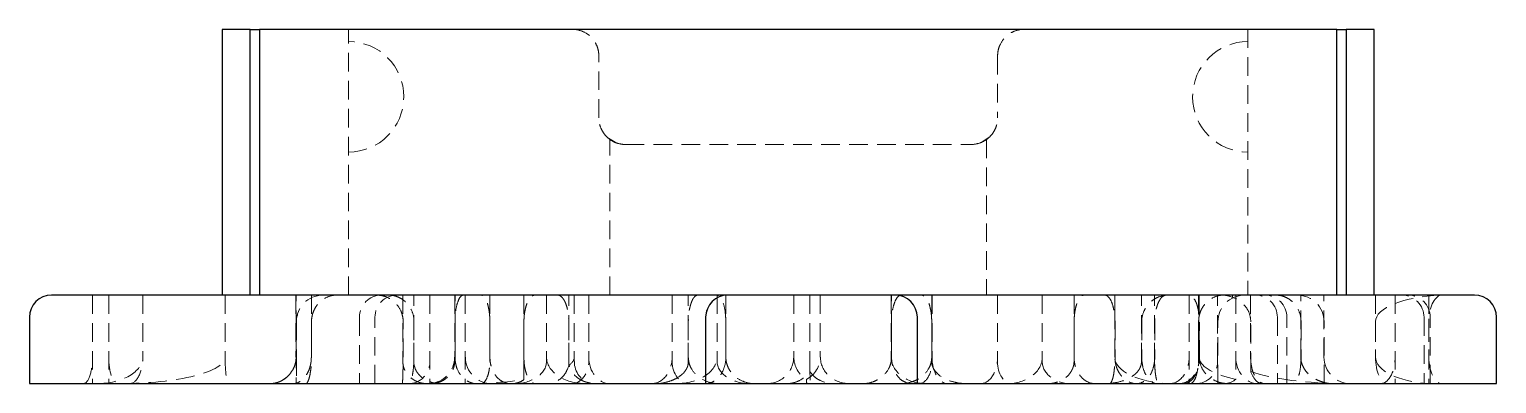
# Model space of a CAD drawing. Header units: millimetres. Extents: x 33 to 235, y 8 to 170.
# Drawn here: x 33 to 133, y 146.1 to 170.3 of the extents above; entities that cross this region are included whole.
import ezdxf

# ---------------------------------------------------------------- set-up
doc = ezdxf.new("R2010")
doc.units = ezdxf.units.MM
doc.linetypes.add('HIDDEN', pattern=[1.905, 1.27, -0.635])

msp = doc.modelspace()

# ---------------------------------------------------------------- linework, layer by layer
at = {"color": 7, "linetype": 'Continuous', "lineweight": 25}
for p, q in [((46.15, 170.25), (46.15, 152.13)), ((48.05, 170.25), (46.15, 170.25)), ((48.05, 152.13), (48.05, 170.25)), ((48.05, 170.25), (48.69, 170.25)), ((48.69, 170.25), (48.69, 152.13)), ((122.11, 170.25), (48.69, 170.25)), ((122.11, 170.25), (122.75, 170.25)), ((122.11, 152.13), (122.11, 170.25)), ((122.75, 170.25), (122.75, 152.13)), ((124.65, 170.25), (122.75, 170.25)), ((124.65, 152.13), (124.65, 170.25)), ((39.02, 152.13), (34.51, 152.13)), ((45.69, 152.13), (39.02, 152.13)), ((73.36, 152.13), (45.69, 152.13)), ((80.6, 152.13), (73.36, 152.13)), ((92.01, 152.13), (80.6, 152.13)), ((99.2, 152.13), (92.01, 152.13)), ((119.92, 152.13), (99.2, 152.13)), ((127.12, 152.13), (119.92, 152.13)), ((131.49, 152.13), (127.12, 152.13)), ((33, 150.62), (33, 146.1)), ((79.09, 150.62), (79.09, 146.1)), ((93.52, 146.1), (93.52, 150.62)), ((133, 146.1), (133, 150.62)), ((33, 146.1), (38.85, 146.1)), ((38.85, 146.1), (44.19, 146.1)), ((44.19, 146.1), (72.88, 146.1)), ((72.88, 146.1), (79.09, 146.1)), ((79.09, 146.1), (93.52, 146.1)), ((93.52, 146.1), (99.68, 146.1)), ((99.68, 146.1), (121.17, 146.1)), ((121.17, 146.1), (126.93, 146.1)), ((126.93, 146.1), (133, 146.1))]:
    msp.add_line(p, q, dxfattribs=at)
at = {"color": 7, "linetype": 'HIDDEN', "lineweight": 18}
for p, q in [((54.75, 152.13), (54.75, 170.25)), ((116.05, 170.25), (116.05, 152.13)), ((71.81, 164.21), (71.81, 168.44)), ((98.99, 168.44), (98.99, 164.21)), ((72.93, 162.55), (72.48, 162.82)), ((72.57, 152.13), (72.57, 162.74)), ((73.63, 162.4), (97.18, 162.4)), ((98.46, 162.93), (97.94, 162.57)), ((98.23, 162.74), (98.23, 152.13)), ((37.3, 152.13), (37.3, 147.91)), ((37.3, 152.13), (37.3, 146.1)), ((38.42, 152.13), (38.42, 147.91)), ((38.42, 152.13), (38.42, 146.1)), ((40.73, 152.13), (40.73, 147.91)), ((40.73, 152.13), (40.73, 147.91)), ((46.34, 152.13), (46.34, 147.91)), ((46.34, 152.13), (46.34, 147.91)), ((51.17, 152.13), (51.17, 147.91)), ((51.18, 147.91), (51.18, 152.13)), ((52.22, 152.13), (52.22, 147.91)), ((58.46, 152.13), (58.46, 147.6)), ((59.2, 147.6), (59.2, 152.13)), ((60.3, 152.13), (60.3, 147.6)), ((60.3, 152.13), (60.3, 146.1)), ((61.99, 152.13), (61.99, 147.6)), ((61.99, 152.13), (61.99, 147.91)), ((62.01, 147.91), (62.01, 152.13)), ((62.71, 152.13), (62.71, 147.91)), ((62.71, 152.13), (62.71, 146.1)), ((64.38, 152.13), (64.38, 147.6)), ((66.71, 152.13), (66.71, 147.91)), ((68.24, 152.13), (68.24, 147.91)), ((68.24, 152.13), (68.24, 147.6)), ((69.76, 147.6), (69.76, 152.13)), ((70.14, 152.13), (70.14, 147.6)), ((70.14, 152.13), (70.14, 147.91)), ((71.13, 152.13), (71.13, 147.91)), ((71.13, 152.13), (71.13, 147.6)), ((76.81, 152.13), (76.81, 147.6)), ((76.81, 152.13), (76.81, 147.91)), ((77.91, 147.6), (77.91, 152.13)), ((79.87, 152.13), (79.87, 147.6)), ((79.87, 152.13), (79.87, 147.91)), ((80.47, 152.13), (80.47, 147.91)), ((85.1, 152.13), (85.1, 147.91)), ((85.1, 152.13), (85.1, 147.91)), ((86.2, 152.13), (86.2, 147.6)), ((86.2, 152.13), (86.2, 147.91)), ((86.9, 152.13), (86.9, 147.91)), ((86.9, 152.13), (86.9, 147.91)), ((91.73, 152.13), (91.73, 147.6)), ((91.73, 152.13), (91.73, 147.91)), ((91.76, 147.91), (91.76, 152.13)), ((94.5, 152.13), (94.5, 147.6)), ((94.52, 152.13), (94.52, 147.6)), ((94.52, 152.13), (94.52, 147.91)), ((98.98, 152.13), (98.98, 147.91)), ((98.98, 152.13), (98.98, 147.6)), ((102.03, 152.13), (102.03, 147.91)), ((102.03, 152.13), (102.03, 147.6)), ((104.2, 152.13), (104.2, 147.6)), ((106.97, 152.13), (106.97, 150.61)), ((106.98, 147.91), (106.98, 152.13)), ((108.8, 147.6), (108.8, 152.13)), ((109.69, 147.6), (109.69, 152.13)), ((112.04, 152.13), (112.04, 147.91)), ((112.04, 152.13), (112.04, 146.1)), ((112.67, 152.13), (112.67, 147.6)), ((112.72, 152.13), (112.72, 150.68)), ((112.73, 152.13), (112.73, 147.91)), ((113.98, 147.6), (113.98, 152.13)), ((115, 152.13), (115, 151.98)), ((115.23, 152.13), (115.23, 147.91)), ((115.23, 152.13), (115.23, 146.38)), ((116.23, 152.13), (116.23, 147.91)), ((119.65, 147.91), (119.65, 152.13)), ((121.22, 147.91), (121.22, 152.13)), ((124.74, 152.13), (124.74, 147.91)), ((126.08, 152.13), (126.08, 147.91)), ((126.08, 152.13), (126.08, 146.1)), ((128.38, 152.13), (128.38, 146.11)), ((129.19, 152.13), (129.19, 152.13)), ((51.19, 150.32), (51.19, 146.1)), ((51.2, 150.32), (51.2, 147.91)), ((52.23, 147.91), (52.23, 150.32)), ((55.49, 150.62), (55.49, 146.1)), ((56.55, 146.1), (56.55, 150.62)), ((58.48, 147.91), (58.48, 150.32)), ((59.21, 150.32), (59.21, 147.91)), ((62.01, 150.32), (62.01, 147.91)), ((64.39, 147.91), (64.39, 150.32)), ((66.71, 146.37), (66.71, 150.32)), ((69.76, 150.32), (69.76, 147.33)), ((77.91, 150.32), (77.91, 147.91)), ((79.09, 146.1), (79.09, 150.62)), ((80.47, 147.91), (80.47, 150.32)), ((91.76, 150.32), (91.76, 147.91)), ((93.51, 150.62), (93.51, 146.1)), ((94.5, 147.91), (94.5, 150.32)), ((104.2, 147.91), (104.2, 150.32)), ((106.99, 150.32), (106.99, 147.76)), ((108.81, 150.32), (108.81, 147.91)), ((109.7, 150.32), (109.7, 147.91)), ((112.69, 147.91), (112.69, 150.32)), ((112.74, 147.79), (112.74, 150.32)), ((114, 146.1), (114, 150.32)), ((116.24, 146.92), (116.24, 150.32)), ((118.06, 150.62), (118.06, 146.1)), ((118.7, 146.1), (118.7, 150.62)), ((119.67, 150.32), (119.67, 147.91)), ((121.24, 146.1), (121.24, 150.32)), ((124.74, 150.32), (124.74, 147.91)), ((128.05, 150.62), (128.05, 146.1)), ((128.38, 150.32), (128.38, 147.91)), ((128.47, 146.1), (128.47, 150.62)), ((58.44, 146.15), (58.44, 146.1))]:
    msp.add_line(p, q, dxfattribs=at)
for centre, radius, start, end in [((54.75, 165.65), 3.77, 270, 90), ((116.05, 165.65), 3.77, 90, 270), ((53, 150.32), 1.81, 90, 180), ((57, 150.62), 1.51, 90, 180), ((58.06, 150.62), 1.51, 90, 180), ((80.6, 150.62), 1.51, 90, 180), ((92, 150.62), 1.51, 0, 90), ((115.81, 150.32), 1.81, 90, 180), ((116.55, 150.62), 1.51, 0, 90), ((117.19, 150.62), 1.51, 0, 90), ((119.43, 150.32), 1.81, 0, 90), ((126.54, 150.62), 1.51, 0, 90), ((126.96, 150.62), 1.51, 0, 90), ((49.36, 147.91), 1.81, 300.6747, 0), ((112.47, 147.6), 1.51, 270, 0), ((123.04, 147.91), 1.81, 180, 270)]:
    msp.add_arc(centre, radius, start, end, dxfattribs=at)
at = {"color": 7, "linetype": 'Continuous', "lineweight": 25}
for centre, start, end in [((34.51, 150.62), 90, 180), ((80.6, 150.62), 90, 180), ((92.01, 150.62), 0, 90), ((131.49, 150.62), 0, 90)]:
    msp.add_arc(centre, 1.51, start, end, dxfattribs=at)
at = {"color": 7, "linetype": 'HIDDEN', "lineweight": 18}
for centre, major_axis, ratio, start_param, end_param in [((129.68, 150.32), (4.94, 0), 0.36708, 1.6699, 3.14159), ((129.28, 150.32), (0, 1.81), 0.4976, 0.0991, 1.5708), ((36.69, 147.91), (0, 1.81), 0.33829, 3.14159, 4.71239), ((37.63, 147.91), (3.1, 0), 0.58346, 4.71239, 6.28319), ((39, 147.91), (0, 1.81), 0.3234, 1.5708, 3.14159), ((39.21, 147.91), (7.13, 0), 0.2541, 4.71239, 6.28319), ((39.83, 147.91), (0, 1.81), 0.4994, 3.14159, 4.71239), ((46.6, 147.91), (0, 1.81), 0.14476, 1.5708, 3.14159), ((58.83, 147.6), (0, 1.51), 0.97276, 3.14159, 4.71239), ((60.18, 147.91), (0, 1.81), 0.99735, 3.20378, 4.71239), ((60.51, 147.6), (0, 1.51), 0.97983, 4.61672, 4.71239), ((64.49, 147.91), (0, 1.81), 0.97882, 1.5708, 3.14159), ((66.03, 147.6), (2.21, 0), 0.68251, 4.71239, 6.28319), ((70.9, 147.91), (2.65, 0), 0.68251, 3.14159, 4.71239), ((62.9, 147.91), (7.24, 0), 0.25017, 5.958, 6.28319), ((69.93, 147.6), (0, 1.51), 0.79176, 3.14159, 4.71239), ((71.55, 147.6), (0, 1.51), 0.93182, 1.5708, 2.93155), ((72.56, 147.91), (0, 1.81), 0.79176, 1.5708, 3.14159), ((75.4, 147.91), (0, 1.81), 0.77996, 3.14159, 4.71239), ((77.99, 147.6), (0, 1.51), 0.77996, 1.5708, 3.14159), ((77.07, 147.91), (2.8, 0), 0.64661, 4.71239, 6.28319), ((82.2, 147.6), (2.33, 0), 0.64661, 3.14159, 4.71239), ((83.26, 147.91), (1.83, 0), 0.98868, 4.71239, 6.28319), ((86.93, 147.91), (1.83, 0), 0.98868, 3.14159, 4.15674), ((84.91, 147.91), (1.99, 0), 0.90923, 5.26804, 6.28319), ((86.14, 147.91), (0, 1.81), 0.03052, 4.13672, 4.71239), ((86.24, 147.6), (0, 1.51), 0.03052, 1.5708, 3.14159), ((88.9, 147.91), (1.99, 0), 0.90923, 3.14159, 4.71239), ((94.08, 147.91), (2.34, 0), 0.77273, 3.14159, 4.71239), ((93.61, 147.6), (0, 1.51), 0.59884, 3.14159, 4.71239), ((95.6, 147.91), (0, 1.81), 0.59884, 1.5708, 3.14159), ((97.83, 147.91), (0, 1.81), 0.63927, 3.14159, 4.71239), ((99.95, 147.6), (0, 1.51), 0.63927, 1.5708, 3.14159), ((99.64, 147.91), (2.4, 0), 0.7564, 4.71239, 6.28319), ((104.03, 147.6), (2, 0), 0.7564, 3.14159, 4.71239), ((110.97, 147.91), (4, 0), 0.45306, 3.22468, 4.71239), ((110.71, 147.91), (0, 1.81), 0.7355, 3.14159, 4.71239), ((118.2, 147.91), (5.47, 0), 0.33116, 3.20697, 4.13938), ((116.72, 147.91), (0, 1.81), 0.82424, 1.5708, 3.14159), ((125.55, 147.91), (0, 1.81), 0.44507, 1.5708, 3.14159), ((128.87, 147.91), (4.13, 0), 0.43877, 3.14159, 4.59239), ((125.08, 147.91), (0, 1.81), 0.55395, 3.14159, 4.71239), ((129.28, 147.91), (0, 1.81), 0.4976, 1.5708, 3.14159), ((62.9, 147.91), (7.24, 0), 0.25017, 4.71239, 5.26663), ((85.99, 147.91), (0, 1.81), 0.03105, 2.58594, 3.14159), ((114.45, 147.91), (0, 1.81), 0.791, 3.14159, 3.7146), ((122.74, 147.91), (7.74, 0), 0.2341, 3.71588, 4.71239), ((128.27, 147.91), (0, 1.81), 0.50934, 3.14159, 3.26159)]:
    msp.add_ellipse(centre, major_axis=major_axis, ratio=ratio, start_param=start_param, end_param=end_param, dxfattribs=at)
for points, knots in [([(70, 170.25), (70.23, 170.25), (70.45, 170.21), (70.88, 170.04), (71.08, 169.92), (71.34, 169.67), (71.42, 169.58), (71.55, 169.38), (71.61, 169.27), (71.71, 169.05), (71.75, 168.93), (71.8, 168.69), (71.81, 168.56), (71.81, 168.44)], [0, 0, 0, 0, 0.25, 0.25, 0.5, 0.5, 0.625, 0.625, 0.75, 0.75, 0.875, 0.875, 1, 1, 1, 1]), ([(98.99, 168.44), (98.99, 168.56), (99, 168.69), (99.05, 168.93), (99.09, 169.05), (99.24, 169.39), (99.38, 169.59), (99.64, 169.83), (99.73, 169.91), (99.93, 170.03), (100.03, 170.08), (100.35, 170.21), (100.57, 170.25), (100.8, 170.25)], [0, 0, 0, 0, 0.125, 0.125, 0.25, 0.25, 0.5, 0.5, 0.625, 0.625, 0.75, 0.75, 1, 1, 1, 1]), ([(72.57, 162.74), (72.46, 162.82), (72.35, 162.92), (72.17, 163.13), (72.09, 163.25), (71.95, 163.5), (71.9, 163.64), (71.83, 163.92), (71.81, 164.06), (71.81, 164.21)], [0, 0, 0, 0, 0.25, 0.25, 0.5, 0.5, 0.75, 0.75, 1, 1, 1, 1]), ([(98.23, 162.74), (98.35, 162.82), (98.45, 162.92), (98.64, 163.13), (98.72, 163.25), (98.85, 163.5), (98.9, 163.64), (98.97, 163.92), (98.99, 164.06), (98.99, 164.21)], [0, 0, 0, 0, 0.25, 0.25, 0.5, 0.5, 0.75, 0.75, 1, 1, 1, 1]), ([(73.63, 162.4), (73.44, 162.4), (73.25, 162.43), (72.9, 162.54), (72.73, 162.63), (72.57, 162.74)], [0, 0, 0, 0, 0.5, 0.5, 1, 1, 1, 1]), ([(97.18, 162.4), (97.37, 162.4), (97.55, 162.43), (97.9, 162.54), (98.08, 162.63), (98.23, 162.74)], [0, 0, 0, 0, 0.5, 0.5, 1, 1, 1, 1]), ([(52.23, 150.32), (52.23, 150.44), (52.24, 150.56), (52.29, 150.79), (52.32, 150.91), (52.41, 151.13), (52.46, 151.23), (52.59, 151.43), (52.66, 151.52), (52.9, 151.77), (53.1, 151.91), (53.52, 152.09), (53.75, 152.13), (53.98, 152.13)], [0, 0, 0, 0, 0.125, 0.125, 0.25, 0.25, 0.375, 0.375, 0.5, 0.5, 0.75, 0.75, 1, 1, 1, 1]), ([(58.48, 150.32), (58.48, 150.45), (58.46, 150.57), (58.41, 150.8), (58.38, 150.92), (58.23, 151.25), (58.09, 151.45), (57.75, 151.78), (57.55, 151.91), (57.22, 152.05), (57.11, 152.08), (56.88, 152.12), (56.76, 152.13), (56.64, 152.13)], [0, 0, 0, 0, 0.125, 0.125, 0.25, 0.25, 0.5, 0.5, 0.75, 0.75, 0.875, 0.875, 1, 1, 1, 1]), ([(57.47, 152.13), (57.58, 152.13), (57.7, 152.12), (57.92, 152.08), (58.03, 152.04), (58.24, 151.95), (58.34, 151.9), (58.53, 151.76), (58.62, 151.69), (58.86, 151.44), (58.99, 151.24), (59.17, 150.8), (59.21, 150.56), (59.21, 150.32)], [0, 0, 0, 0, 0.125, 0.125, 0.25, 0.25, 0.375, 0.375, 0.5, 0.5, 0.75, 0.75, 1, 1, 1, 1]), ([(62.59, 152.13), (62.51, 152.13), (62.44, 152.09), (62.31, 151.93), (62.25, 151.81), (62.14, 151.48), (62.09, 151.29), (62.04, 150.94), (62.03, 150.82), (62.01, 150.58), (62.01, 150.45), (62.01, 150.32)], [0, 0, 0, 0, 0.25, 0.25, 0.5, 0.5, 0.75, 0.75, 0.875, 0.875, 1, 1, 1, 1]), ([(64.39, 150.32), (64.39, 150.45), (64.38, 150.58), (64.36, 150.84), (64.35, 150.96), (64.31, 151.19), (64.29, 151.3), (64.24, 151.49), (64.22, 151.58), (64.13, 151.82), (64.06, 151.94), (63.92, 152.09), (63.85, 152.13), (63.77, 152.13)], [0, 0, 0, 0, 0.125, 0.125, 0.25, 0.25, 0.375, 0.375, 0.5, 0.5, 0.75, 0.75, 1, 1, 1, 1]), ([(66.71, 150.32), (66.71, 150.44), (66.71, 150.56), (66.73, 150.79), (66.75, 150.91), (66.79, 151.13), (66.81, 151.23), (66.87, 151.43), (66.9, 151.52), (67, 151.77), (67.09, 151.91), (67.27, 152.09), (67.37, 152.13), (67.47, 152.13)], [0, 0, 0, 0, 0.125, 0.125, 0.25, 0.25, 0.375, 0.375, 0.5, 0.5, 0.75, 0.75, 1, 1, 1, 1]), ([(68.99, 152.13), (69.04, 152.13), (69.09, 152.12), (69.19, 152.08), (69.24, 152.04), (69.33, 151.95), (69.37, 151.9), (69.46, 151.77), (69.5, 151.69), (69.57, 151.53), (69.6, 151.44), (69.66, 151.24), (69.68, 151.13), (69.74, 150.8), (69.76, 150.56), (69.76, 150.32)], [0, 0, 0, 0, 0.125, 0.125, 0.25, 0.25, 0.375, 0.375, 0.5, 0.5, 0.625, 0.625, 0.75, 0.75, 1, 1, 1, 1]), ([(78.57, 152.13), (78.49, 152.13), (78.41, 152.09), (78.3, 151.98), (78.26, 151.93), (78.19, 151.81), (78.16, 151.74), (78.1, 151.58), (78.07, 151.49), (78.02, 151.3), (77.99, 151.19), (77.95, 150.96), (77.94, 150.84), (77.92, 150.59), (77.91, 150.45), (77.91, 150.32)], [0, 0, 0, 0, 0.25, 0.25, 0.375, 0.375, 0.5, 0.5, 0.625, 0.625, 0.75, 0.75, 0.875, 0.875, 1, 1, 1, 1]), ([(80.47, 150.32), (80.47, 150.45), (80.46, 150.58), (80.44, 150.82), (80.43, 150.94), (80.38, 151.28), (80.33, 151.48), (80.24, 151.72), (80.21, 151.8), (80.14, 151.92), (80.11, 151.97), (80, 152.09), (79.92, 152.13), (79.85, 152.13)], [0, 0, 0, 0, 0.125, 0.125, 0.25, 0.25, 0.5, 0.5, 0.625, 0.625, 0.75, 0.75, 1, 1, 1, 1]), ([(92.43, 152.13), (92.34, 152.13), (92.26, 152.09), (92.11, 151.93), (92.04, 151.81), (91.91, 151.49), (91.86, 151.29), (91.8, 150.94), (91.79, 150.83), (91.77, 150.58), (91.76, 150.45), (91.76, 150.32)], [0, 0, 0, 0, 0.25, 0.25, 0.5, 0.5, 0.75, 0.75, 0.875, 0.875, 1, 1, 1, 1]), ([(94.5, 150.32), (94.5, 150.46), (94.49, 150.59), (94.47, 150.84), (94.46, 150.96), (94.41, 151.19), (94.39, 151.3), (94.33, 151.49), (94.3, 151.58), (94.2, 151.82), (94.12, 151.94), (93.96, 152.09), (93.88, 152.13), (93.79, 152.13)], [0, 0, 0, 0, 0.125, 0.125, 0.25, 0.25, 0.375, 0.375, 0.5, 0.5, 0.75, 0.75, 1, 1, 1, 1]), ([(104.2, 150.32), (104.2, 150.45), (104.21, 150.57), (104.23, 150.8), (104.24, 150.92), (104.28, 151.14), (104.3, 151.25), (104.35, 151.44), (104.38, 151.54), (104.48, 151.78), (104.56, 151.91), (104.68, 152.04), (104.73, 152.08), (104.81, 152.12), (104.86, 152.13), (104.9, 152.13)], [0, 0, 0, 0, 0.125, 0.125, 0.25, 0.25, 0.375, 0.375, 0.5, 0.5, 0.75, 0.75, 0.875, 0.875, 1, 1, 1, 1]), ([(106.29, 152.13), (106.37, 152.13), (106.45, 152.1), (106.6, 151.95), (106.67, 151.85), (106.8, 151.57), (106.85, 151.41), (106.93, 151.03), (106.96, 150.82), (106.97, 150.61)], [0, 0, 0, 0, 0.25, 0.25, 0.5, 0.5, 0.75, 0.75, 1, 1, 1, 1]), ([(110.64, 152.13), (110.41, 152.13), (110.18, 152.09), (109.85, 151.96), (109.74, 151.9), (109.55, 151.78), (109.45, 151.7), (109.28, 151.54), (109.2, 151.45), (109.07, 151.25), (109.01, 151.14), (108.86, 150.81), (108.81, 150.57), (108.81, 150.32)], [0, 0, 0, 0, 0.25, 0.25, 0.375, 0.375, 0.5, 0.5, 0.625, 0.625, 0.75, 0.75, 1, 1, 1, 1]), ([(110.49, 152.13), (110.39, 152.13), (110.3, 152.1), (110.17, 151.98), (110.12, 151.93), (110.04, 151.81), (110, 151.74), (109.93, 151.59), (109.89, 151.5), (109.83, 151.3), (109.8, 151.2), (109.75, 150.97), (109.73, 150.84), (109.71, 150.59), (109.7, 150.46), (109.7, 150.32)], [0, 0, 0, 0, 0.25, 0.25, 0.375, 0.375, 0.5, 0.5, 0.625, 0.625, 0.75, 0.75, 0.875, 0.875, 1, 1, 1, 1]), ([(112.72, 150.68), (112.72, 150.79), (112.7, 150.9), (112.67, 151.1), (112.65, 151.2), (112.6, 151.38), (112.58, 151.47), (112.52, 151.62), (112.49, 151.69), (112.39, 151.88), (112.32, 151.98), (112.16, 152.1), (112.08, 152.13), (112, 152.13)], [0, 0, 0, 0, 0.125, 0.125, 0.25, 0.25, 0.375, 0.375, 0.5, 0.5, 0.75, 0.75, 1, 1, 1, 1]), ([(112.69, 150.32), (112.69, 150.44), (112.7, 150.56), (112.74, 150.79), (112.78, 150.91), (112.86, 151.13), (112.92, 151.23), (113.04, 151.43), (113.12, 151.52), (113.36, 151.77), (113.55, 151.91), (113.97, 152.09), (114.2, 152.13), (114.43, 152.13)], [0, 0, 0, 0, 0.125, 0.125, 0.25, 0.25, 0.375, 0.375, 0.5, 0.5, 0.75, 0.75, 1, 1, 1, 1]), ([(117.92, 152.13), (118.04, 152.13), (118.15, 152.12), (118.38, 152.08), (118.49, 152.04), (118.7, 151.95), (118.8, 151.9), (118.99, 151.76), (119.08, 151.69), (119.32, 151.44), (119.45, 151.24), (119.62, 150.8), (119.67, 150.56), (119.67, 150.32)], [0, 0, 0, 0, 0.125, 0.125, 0.25, 0.25, 0.375, 0.375, 0.5, 0.5, 0.75, 0.75, 1, 1, 1, 1]), ([(116.24, 150.32), (116.24, 150.51), (116.21, 150.69), (116.09, 151.04), (116, 151.2), (115.66, 151.64), (115.35, 151.85), (115, 151.98)], [0, 0, 0, 0, 0.25, 0.25, 0.5, 0.5, 1, 1, 1, 1]), ([(51.29, 150.81), (51.26, 150.76), (51.2, 150.6), (51.2, 150.44), (51.2, 150.32)], [0, 0, 0, 0, 0.32954, 1, 1, 1, 1]), ([(49.37, 146.1), (49.4, 146.1), (49.48, 146.1), (49.58, 146.11), (49.71, 146.13), (49.85, 146.16), (50.04, 146.22), (50.29, 146.34), (50.58, 146.55), (50.83, 146.82), (50.99, 147.09), (51.09, 147.33), (51.14, 147.52), (51.17, 147.71), (51.18, 147.84), (51.18, 147.91)], [0, 0, 0, 0, 0.041921, 0.083821, 0.125703, 0.18904, 0.251347, 0.363192, 0.50209, 0.633442, 0.751494, 0.815899, 0.878538, 0.939776, 1, 1, 1, 1]), ([(52.22, 147.91), (52.22, 147.87), (52.21, 147.8), (52.21, 147.7), (52.2, 147.59), (52.18, 147.46), (52.14, 147.29), (52.07, 147.04), (51.94, 146.78), (51.77, 146.52), (51.58, 146.33), (51.41, 146.22), (51.27, 146.15), (51.17, 146.12), (51.06, 146.1), (50.99, 146.1), (50.95, 146.1)], [0, 0, 0, 0, 0.03045, 0.0611, 0.09206, 0.12343, 0.18395, 0.24761, 0.37211, 0.49726, 0.62267, 0.7484, 0.80525, 0.87419, 0.937, 1, 1, 1, 1]), ([(51.2, 147.91), (51.2, 147.79), (51.2, 147.67), (51.2, 147.43), (51.2, 147.32), (51.2, 147.1), (51.2, 146.99), (51.21, 146.79), (51.21, 146.7), (51.22, 146.53), (51.22, 146.46), (51.23, 146.33), (51.23, 146.28), (51.25, 146.14), (51.27, 146.1), (51.28, 146.1)], [0, 0, 0, 0, 0.125, 0.125, 0.25, 0.25, 0.375, 0.375, 0.5, 0.5, 0.625, 0.625, 0.75, 0.75, 1, 1, 1, 1]), ([(51.84, 146.1), (51.86, 146.1), (51.89, 146.11), (51.93, 146.15), (51.96, 146.19), (52.02, 146.32), (52.07, 146.46), (52.13, 146.71), (52.14, 146.8), (52.17, 147), (52.19, 147.1), (52.22, 147.43), (52.23, 147.67), (52.23, 147.91)], [0, 0, 0, 0, 0.125, 0.125, 0.25, 0.25, 0.5, 0.5, 0.625, 0.625, 0.75, 0.75, 1, 1, 1, 1]), ([(58.44, 146.1), (58.44, 146.1), (58.44, 146.14), (58.44, 146.32), (58.45, 146.45), (58.46, 146.7), (58.46, 146.79), (58.46, 146.98), (58.47, 147.09), (58.47, 147.31), (58.47, 147.43), (58.48, 147.66), (58.48, 147.78), (58.48, 147.91)], [0, 0, 0, 0, 0.25, 0.25, 0.5, 0.5, 0.625, 0.625, 0.75, 0.75, 0.875, 0.875, 1, 1, 1, 1]), ([(60.17, 146.1), (60.13, 146.1), (60.06, 146.1), (59.96, 146.1), (59.84, 146.12), (59.71, 146.14), (59.43, 146.22), (59.17, 146.35), (58.9, 146.57), (58.75, 146.73), (58.62, 146.94), (58.54, 147.12), (58.49, 147.28), (58.46, 147.44), (58.46, 147.55), (58.46, 147.6)], [0, 0, 0, 0, 0.05121, 0.09761, 0.13921, 0.21226, 0.2785, 0.53911, 0.5903, 0.7004, 0.79647, 0.85126, 0.90284, 0.9521, 1, 1, 1, 1]), ([(59.21, 147.91), (59.21, 147.79), (59.21, 147.67), (59.2, 147.44), (59.19, 147.32), (59.16, 146.99), (59.13, 146.79), (59.08, 146.54), (59.06, 146.47), (59.02, 146.33), (59, 146.28), (58.93, 146.14), (58.89, 146.1), (58.85, 146.1)], [0, 0, 0, 0, 0.125, 0.125, 0.25, 0.25, 0.5, 0.5, 0.625, 0.625, 0.75, 0.75, 1, 1, 1, 1]), ([(59.2, 147.6), (59.2, 147.57), (59.2, 147.5), (59.21, 147.4), (59.24, 147.3), (59.27, 147.2), (59.3, 147.1), (59.38, 146.94), (59.51, 146.74), (59.73, 146.52), (60.02, 146.33), (60.29, 146.22), (60.52, 146.15), (60.69, 146.12), (60.87, 146.1), (60.98, 146.1), (61.05, 146.1)], [0, 0, 0, 0, 0.03573, 0.07176, 0.10824, 0.14532, 0.18314, 0.22184, 0.32783, 0.44497, 0.57347, 0.72207, 0.78791, 0.86097, 0.92334, 1, 1, 1, 1]), ([(60.34, 146.1), (60.37, 146.1), (60.44, 146.1), (60.53, 146.1), (60.64, 146.12), (60.77, 146.15), (60.96, 146.2), (61.18, 146.3), (61.42, 146.46), (61.63, 146.66), (61.78, 146.87), (61.88, 147.08), (61.95, 147.27), (61.97, 147.4), (61.98, 147.46)], [0, 0, 0, 0, 0.04187, 0.08372, 0.12556, 0.18852, 0.251, 0.38511, 0.50137, 0.63164, 0.75101, 0.83712, 0.91999, 1, 1, 1, 1]), ([(62.01, 147.91), (62.01, 147.78), (62.02, 147.66), (62.06, 147.41), (62.09, 147.29), (62.21, 146.96), (62.33, 146.76), (62.54, 146.51), (62.61, 146.44), (62.77, 146.32), (62.86, 146.27), (63.12, 146.14), (63.31, 146.1), (63.5, 146.1)], [0, 0, 0, 0, 0.125, 0.125, 0.25, 0.25, 0.5, 0.5, 0.625, 0.625, 0.75, 0.75, 1, 1, 1, 1]), ([(63.82, 146.1), (63.86, 146.1), (63.91, 146.11), (64.01, 146.2), (64.06, 146.26), (64.17, 146.45), (64.23, 146.58), (64.31, 146.87), (64.33, 146.99), (64.36, 147.2), (64.37, 147.27), (64.38, 147.43), (64.38, 147.52), (64.38, 147.6)], [0, 0, 0, 0, 0.25, 0.25, 0.5, 0.5, 0.75, 0.75, 0.875, 0.875, 0.9375, 0.9375, 1, 1, 1, 1]), ([(65.79, 146.1), (65.62, 146.1), (65.45, 146.14), (65.2, 146.26), (65.12, 146.31), (64.97, 146.43), (64.9, 146.49), (64.7, 146.73), (64.59, 146.93), (64.47, 147.27), (64.44, 147.39), (64.4, 147.64), (64.39, 147.77), (64.39, 147.91)], [0, 0, 0, 0, 0.25, 0.25, 0.375, 0.375, 0.5, 0.5, 0.75, 0.75, 0.875, 0.875, 1, 1, 1, 1]), ([(66.71, 147.91), (66.71, 147.87), (66.71, 147.8), (66.71, 147.69), (66.72, 147.58), (66.73, 147.44), (66.75, 147.27), (66.8, 147.02), (66.88, 146.75), (66.98, 146.5), (67.1, 146.32), (67.2, 146.21), (67.29, 146.15), (67.36, 146.12), (67.43, 146.1), (67.47, 146.1), (67.5, 146.1)], [0, 0, 0, 0, 0.03027, 0.0608, 0.09174, 0.12323, 0.18325, 0.24715, 0.37169, 0.49673, 0.62245, 0.74821, 0.80474, 0.87413, 0.93698, 1, 1, 1, 1]), ([(69.76, 147.33), (69.71, 147.14), (69.63, 146.97), (69.44, 146.66), (69.32, 146.53), (69.06, 146.32), (68.92, 146.23), (68.63, 146.12), (68.48, 146.1), (68.33, 146.1)], [0, 0, 0, 0, 0.25, 0.25, 0.5, 0.5, 0.75, 0.75, 1, 1, 1, 1]), ([(71.25, 146.13), (71.2, 146.14), (71.1, 146.16), (70.96, 146.2), (70.83, 146.24), (70.66, 146.31), (70.46, 146.42), (70.23, 146.6), (70.03, 146.8), (69.89, 147.02), (69.81, 147.23), (69.76, 147.41), (69.76, 147.54), (69.76, 147.6)], [0, 0, 0, 0, 0.06848, 0.13326, 0.19431, 0.25165, 0.38262, 0.50245, 0.63143, 0.7516, 0.83621, 0.91875, 1, 1, 1, 1]), ([(77.91, 147.6), (77.91, 147.58), (77.91, 147.52), (77.9, 147.44), (77.88, 147.35), (77.86, 147.27), (77.83, 147.19), (77.79, 147.11), (77.74, 147.03), (77.65, 146.89), (77.48, 146.71), (77.32, 146.6), (77.23, 146.54)], [0, 0, 0, 0, 0.05492, 0.1106, 0.16765, 0.22662, 0.28801, 0.35227, 0.41979, 0.49091, 0.72427, 1, 1, 1, 1]), ([(77.91, 147.91), (77.91, 147.78), (77.93, 147.65), (77.99, 147.4), (78.04, 147.27), (78.22, 146.93), (78.39, 146.73), (78.79, 146.42), (79.01, 146.3), (79.49, 146.14), (79.74, 146.1), (79.99, 146.1)], [0, 0, 0, 0, 0.125, 0.125, 0.25, 0.25, 0.5, 0.5, 0.75, 0.75, 1, 1, 1, 1]), ([(80.47, 147.91), (80.47, 147.7), (80.44, 147.49), (80.33, 147.1), (80.26, 146.93), (80.06, 146.61), (79.93, 146.46), (79.69, 146.27), (79.58, 146.21), (79.34, 146.12), (79.23, 146.1), (79.1, 146.1), (79.08, 146.1), (79.07, 146.1)], [0.00015, 0.00015, 0.00015, 0.00015, 0.20962, 0.20962, 0.41392, 0.41392, 0.64904, 0.64904, 0.82802, 0.82802, 1.00461, 1.00461, 1.02218, 1.02218, 1.02218, 1.02218]), ([(82.45, 146.1), (82.2, 146.1), (81.96, 146.14), (81.49, 146.31), (81.28, 146.43), (80.99, 146.68), (80.91, 146.77), (80.76, 146.96), (80.69, 147.07), (80.58, 147.29), (80.54, 147.41), (80.48, 147.65), (80.47, 147.78), (80.47, 147.91)], [0, 0, 0, 0, 0.25, 0.25, 0.5, 0.5, 0.625, 0.625, 0.75, 0.75, 0.875, 0.875, 1, 1, 1, 1]), ([(91.76, 147.91), (91.76, 147.78), (91.75, 147.66), (91.69, 147.41), (91.65, 147.29), (91.49, 146.96), (91.33, 146.76), (91.04, 146.51), (90.94, 146.44), (90.73, 146.32), (90.61, 146.26), (90.26, 146.14), (90.01, 146.1), (89.76, 146.1)], [0, 0, 0, 0, 0.125, 0.125, 0.25, 0.25, 0.5, 0.5, 0.625, 0.625, 0.75, 0.75, 1, 1, 1, 1]), ([(93.13, 146.1), (93.12, 146.1), (93.11, 146.1), (92.98, 146.1), (92.86, 146.12), (92.63, 146.22), (92.51, 146.28), (92.27, 146.48), (92.15, 146.63), (91.96, 146.96), (91.89, 147.13), (91.79, 147.51), (91.76, 147.71), (91.76, 147.91)], [-0.01759, -0.01759, -0.01759, -0.01759, 0, 0, 0.18217, 0.18217, 0.36693, 0.36693, 0.6013, 0.6013, 0.80649, 0.80649, 1.00636, 1.00636, 1.00636, 1.00636]), ([(92.39, 146.1), (92.65, 146.1), (92.9, 146.14), (93.26, 146.26), (93.38, 146.31), (93.6, 146.42), (93.71, 146.49), (94.01, 146.73), (94.19, 146.93), (94.37, 147.27), (94.42, 147.39), (94.48, 147.64), (94.5, 147.77), (94.5, 147.91)], [0, 0, 0, 0, 0.25, 0.25, 0.375, 0.375, 0.5, 0.5, 0.75, 0.75, 0.875, 0.875, 1, 1, 1, 1]), ([(96.96, 146.1), (96.73, 146.1), (96.49, 146.11), (96.03, 146.2), (95.79, 146.26), (95.33, 146.45), (95.1, 146.58), (94.8, 146.87), (94.7, 146.98), (94.59, 147.19), (94.56, 147.27), (94.51, 147.43), (94.5, 147.52), (94.5, 147.6)], [0, 0, 0, 0, 0.25, 0.25, 0.5, 0.5, 0.75, 0.75, 0.875, 0.875, 0.9375, 0.9375, 1, 1, 1, 1]), ([(104.2, 147.6), (104.2, 147.57), (104.19, 147.5), (104.18, 147.39), (104.16, 147.28), (104.12, 147.18), (104.08, 147.07), (104, 146.91), (103.85, 146.7), (103.62, 146.48), (103.33, 146.31), (103.09, 146.21), (102.87, 146.15), (102.72, 146.12), (102.55, 146.1), (102.45, 146.1), (102.39, 146.1)], [0, 0, 0, 0, 0.04044, 0.08113, 0.1222, 0.16372, 0.20581, 0.24856, 0.36828, 0.49785, 0.61637, 0.74859, 0.80882, 0.87426, 0.93228, 1, 1, 1, 1]), ([(105.63, 146.1), (105.46, 146.1), (105.28, 146.14), (104.94, 146.31), (104.79, 146.43), (104.58, 146.68), (104.52, 146.77), (104.41, 146.97), (104.36, 147.08), (104.28, 147.3), (104.25, 147.42), (104.21, 147.66), (104.2, 147.78), (104.2, 147.91)], [0, 0, 0, 0, 0.25, 0.25, 0.5, 0.5, 0.625, 0.625, 0.75, 0.75, 0.875, 0.875, 1, 1, 1, 1]), ([(108.8, 147.6), (108.79, 147.57), (108.79, 147.51), (108.78, 147.42), (108.75, 147.32), (108.71, 147.21), (108.64, 147.06), (108.51, 146.89), (108.32, 146.7), (108.11, 146.56), (107.73, 146.35), (107.33, 146.22), (106.91, 146.14), (106.7, 146.12), (106.47, 146.1), (106.32, 146.1), (106.24, 146.1)], [0, 0, 0, 0, 0.02784, 0.05596, 0.08455, 0.11381, 0.169, 0.22832, 0.31364, 0.40982, 0.46084, 0.72146, 0.7877, 0.86077, 0.92497, 1, 1, 1, 1]), ([(106.6, 146.1), (106.61, 146.1), (106.62, 146.1), (106.65, 146.11), (106.67, 146.12), (106.7, 146.15), (106.75, 146.22), (106.8, 146.33), (106.86, 146.53), (106.91, 146.78), (106.94, 147.05), (106.96, 147.3), (106.97, 147.49), (106.98, 147.7), (106.98, 147.84), (106.98, 147.91)], [0, 0, 0, 0, 0.04195, 0.08389, 0.12582, 0.18935, 0.25158, 0.37728, 0.50265, 0.62781, 0.7523, 0.81584, 0.8765, 0.9388, 1, 1, 1, 1]), ([(106.99, 147.76), (107, 147.64), (107.01, 147.53), (107.06, 147.31), (107.1, 147.2), (107.18, 147), (107.23, 146.9), (107.35, 146.72), (107.41, 146.64), (107.55, 146.49), (107.62, 146.42), (107.78, 146.3), (107.86, 146.25), (108.11, 146.14), (108.29, 146.1), (108.47, 146.1)], [0, 0, 0, 0, 0.125, 0.125, 0.25, 0.25, 0.375, 0.375, 0.5, 0.5, 0.625, 0.625, 0.75, 0.75, 1, 1, 1, 1]), ([(109.7, 147.91), (109.7, 147.77), (109.69, 147.64), (109.65, 147.39), (109.62, 147.27), (109.52, 146.92), (109.42, 146.73), (109.18, 146.41), (109.05, 146.3), (108.76, 146.14), (108.61, 146.1), (108.45, 146.1)], [0, 0, 0, 0, 0.125, 0.125, 0.25, 0.25, 0.5, 0.5, 0.75, 0.75, 1, 1, 1, 1]), ([(108.81, 147.91), (108.81, 147.78), (108.82, 147.66), (108.85, 147.43), (108.87, 147.31), (108.95, 146.98), (109.04, 146.78), (109.19, 146.53), (109.24, 146.46), (109.36, 146.33), (109.42, 146.27), (109.6, 146.14), (109.73, 146.1), (109.86, 146.1)], [0, 0, 0, 0, 0.125, 0.125, 0.25, 0.25, 0.5, 0.5, 0.625, 0.625, 0.75, 0.75, 1, 1, 1, 1]), ([(109.69, 147.6), (109.69, 147.52), (109.69, 147.43), (109.7, 147.26), (109.71, 147.19), (109.72, 146.98), (109.73, 146.87), (109.76, 146.67), (109.77, 146.59), (109.8, 146.46), (109.81, 146.4), (109.85, 146.26), (109.88, 146.2), (109.92, 146.11), (109.93, 146.1), (109.95, 146.1)], [0, 0, 0, 0, 0.0625, 0.0625, 0.125, 0.125, 0.25, 0.25, 0.375, 0.375, 0.5, 0.5, 0.75, 0.75, 1, 1, 1, 1]), ([(111.37, 146.1), (111.54, 146.1), (111.7, 146.13), (112.02, 146.29), (112.16, 146.4), (112.35, 146.63), (112.41, 146.71), (112.51, 146.89), (112.56, 146.99), (112.64, 147.21), (112.67, 147.32), (112.72, 147.55), (112.73, 147.67), (112.74, 147.79)], [0, 0, 0, 0, 0.25, 0.25, 0.5, 0.5, 0.625, 0.625, 0.75, 0.75, 0.875, 0.875, 1, 1, 1, 1]), ([(111.64, 146.1), (111.66, 146.1), (111.7, 146.1), (111.76, 146.1), (111.83, 146.12), (111.91, 146.14), (112.08, 146.22), (112.24, 146.35), (112.4, 146.57), (112.5, 146.74), (112.58, 146.97), (112.64, 147.19), (112.67, 147.4), (112.67, 147.54), (112.67, 147.6)], [0, 0, 0, 0, 0.04749, 0.08949, 0.12598, 0.19208, 0.25189, 0.50248, 0.55491, 0.67213, 0.77824, 0.85473, 0.92827, 1, 1, 1, 1]), ([(112.08, 146.1), (112.12, 146.1), (112.17, 146.11), (112.25, 146.15), (112.29, 146.19), (112.4, 146.32), (112.47, 146.46), (112.55, 146.71), (112.57, 146.8), (112.61, 147), (112.63, 147.1), (112.67, 147.43), (112.69, 147.67), (112.69, 147.91)], [0, 0, 0, 0, 0.125, 0.125, 0.25, 0.25, 0.5, 0.5, 0.625, 0.625, 0.75, 0.75, 1, 1, 1, 1]), ([(112.73, 147.91), (112.73, 147.7), (112.77, 147.49), (112.93, 147.1), (113.04, 146.91), (113.35, 146.58), (113.55, 146.43), (113.91, 146.25), (114.06, 146.19), (114.37, 146.12), (114.53, 146.1), (114.71, 146.1), (114.72, 146.1), (114.73, 146.1)], [0.00015, 0.00015, 0.00015, 0.00015, 0.20709, 0.20709, 0.42355, 0.42355, 0.6664, 0.6664, 0.82931, 0.82931, 0.99241, 0.99241, 1.00494, 1.00494, 1.00494, 1.00494]), ([(116.23, 147.91), (116.23, 147.71), (116.25, 147.51), (116.32, 147.13), (116.37, 146.95), (116.51, 146.62), (116.6, 146.47), (116.78, 146.28), (116.85, 146.21), (117.02, 146.12), (117.1, 146.1), (117.19, 146.1), (117.2, 146.1), (117.2, 146.1)], [0.00015, 0.00015, 0.00015, 0.00015, 0.20036, 0.20036, 0.40776, 0.40776, 0.64449, 0.64449, 0.82435, 0.82435, 1.00261, 1.00261, 1.01883, 1.01883, 1.01883, 1.01883]), ([(119.67, 147.91), (119.67, 147.79), (119.67, 147.67), (119.65, 147.44), (119.64, 147.32), (119.6, 146.99), (119.56, 146.79), (119.48, 146.54), (119.45, 146.47), (119.39, 146.33), (119.36, 146.28), (119.25, 146.14), (119.17, 146.1), (119.09, 146.1)], [0, 0, 0, 0, 0.125, 0.125, 0.25, 0.25, 0.5, 0.5, 0.625, 0.625, 0.75, 0.75, 1, 1, 1, 1]), ([(121.89, 146.1), (121.85, 146.1), (121.77, 146.1), (121.64, 146.11), (121.49, 146.12), (121.33, 146.15), (121.08, 146.22), (120.78, 146.33), (120.44, 146.52), (120.13, 146.78), (119.92, 147.04), (119.79, 147.29), (119.71, 147.49), (119.66, 147.69), (119.66, 147.84), (119.65, 147.91)], [0, 0, 0, 0, 0.041962, 0.083913, 0.125853, 0.189453, 0.251697, 0.377424, 0.502928, 0.627962, 0.752451, 0.8159, 0.876242, 0.938744, 1, 1, 1, 1]), ([(65.89, 146.1), (66.03, 146.1), (66.17, 146.12), (66.45, 146.21), (66.58, 146.28), (66.71, 146.37)], [0, 0, 0, 0, 0.5, 0.5, 1, 1, 1, 1]), ([(77.23, 146.54), (77.09, 146.45), (76.96, 146.38), (76.68, 146.27), (76.53, 146.23), (76.1, 146.12), (75.82, 146.1), (75.53, 146.1)], [0, 0, 0, 0, 0.25, 0.25, 0.5, 0.5, 1, 1, 1, 1]), ([(84.57, 146.1), (84.73, 146.1), (84.89, 146.11), (85.19, 146.18), (85.34, 146.24), (85.76, 146.45), (86.01, 146.66), (86.19, 146.92)], [0, 0, 0, 0, 0.25, 0.25, 0.5, 0.5, 1, 1, 1, 1]), ([(86.19, 146.92), (86.28, 146.79), (86.39, 146.67), (86.63, 146.46), (86.76, 146.38), (87.18, 146.17), (87.5, 146.1), (87.82, 146.1)], [0, 0, 0, 0, 0.25, 0.25, 0.5, 0.5, 1, 1, 1, 1]), ([(117.02, 146.1), (116.95, 146.1), (116.87, 146.11), (116.73, 146.19), (116.66, 146.24), (116.45, 146.46), (116.33, 146.67), (116.24, 146.92)], [0, 0, 0, 0, 0.25, 0.25, 0.5, 0.5, 1, 1, 1, 1])]:
    msp.add_open_spline(points, degree=3, knots=knots, dxfattribs=at)
for points in [[(115, 151.98), (114.77, 152.08), (114.53, 152.13), (114.28, 152.13)], [(106.97, 150.61), (106.98, 150.51), (106.99, 150.42), (106.99, 150.32)], [(61.98, 147.46), (61.99, 147.51), (62, 147.56), (62, 147.6)], [(62, 147.6), (62, 147.7), (62.01, 147.81), (62.01, 147.91)]]:
    msp.add_open_spline(points, degree=3, dxfattribs=at)

doc.saveas('drawing.dxf')
